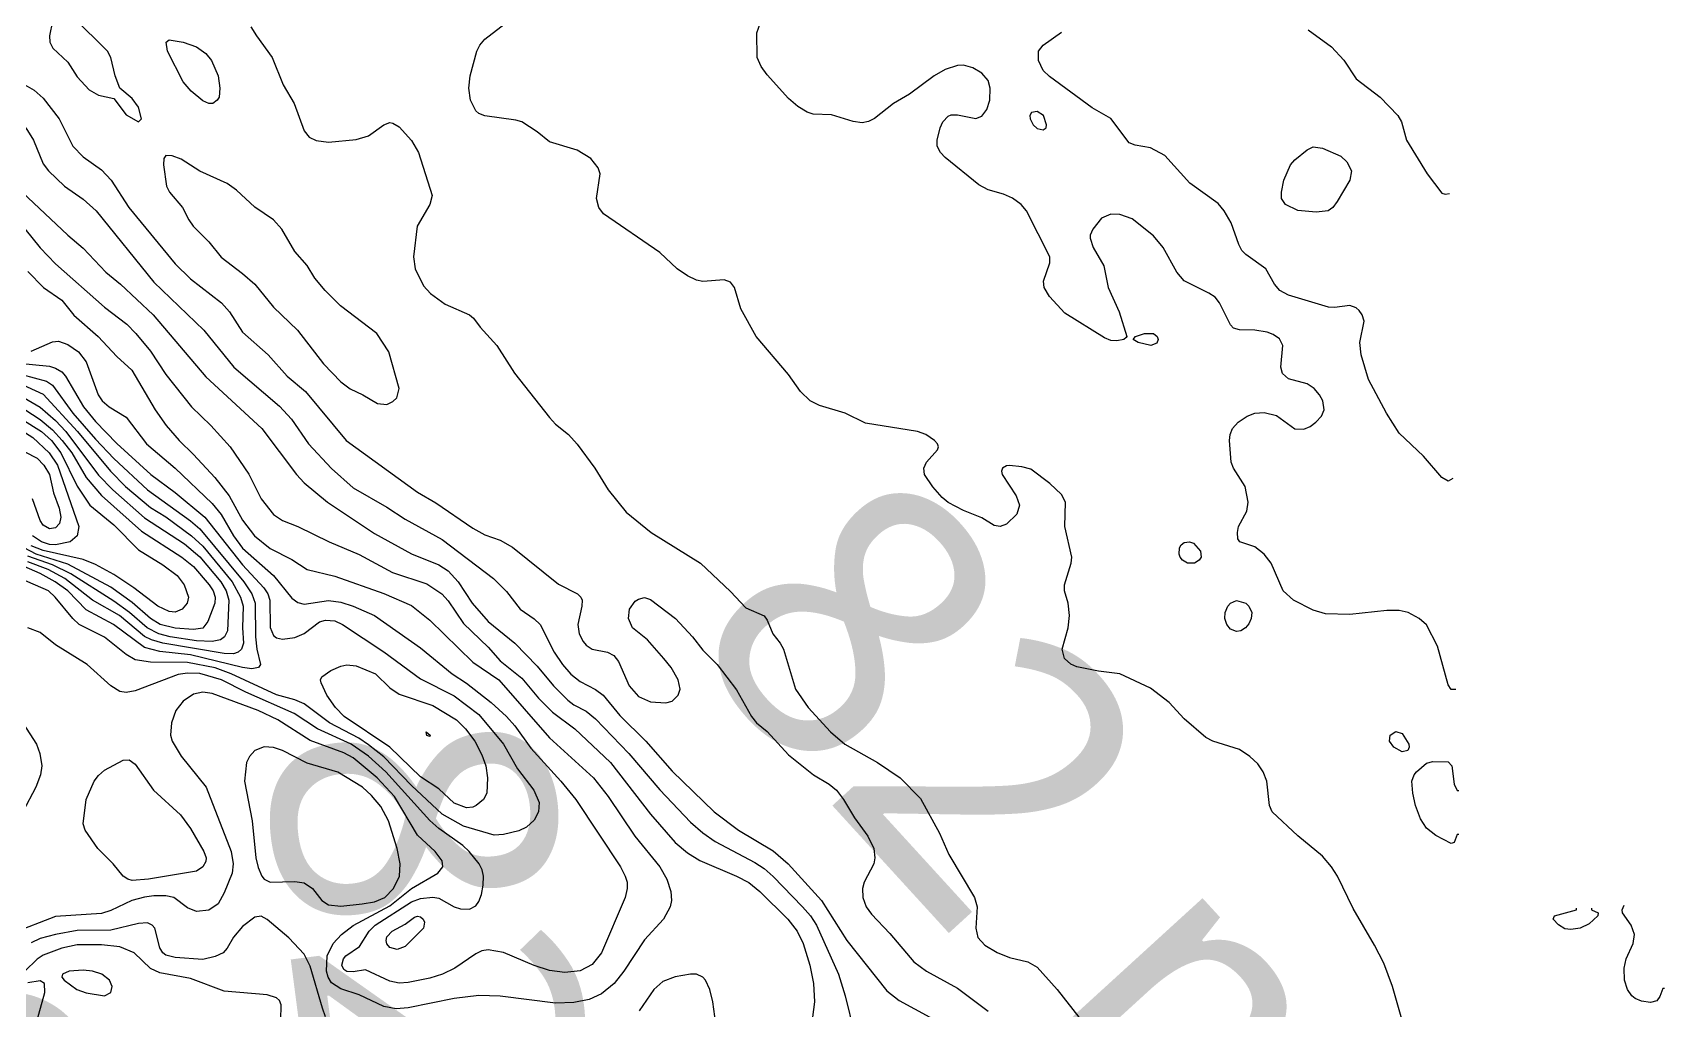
# Model space of a CAD drawing. Extents: x 474277 to 475042, y 254928 to 255625.
# Drawn here: x 474985.54 to 475026.33, y 255265.68 to 255290.13 of the extents above; entities that cross this region are included whole.
import ezdxf

# ---------------------------------------------------------------- set-up
doc = ezdxf.new("R2010")
doc.units = 0
doc.header["$MEASUREMENT"] = 0
doc.layers.add('BaseMapV2_DTM_export_MonNov09090547073261 — entities', color=1, linetype='CONTINUOUS')
doc.styles.get("Standard").update_dxf_attribs({"font": 'romans.shx'})

msp = doc.modelspace()

# ---------------------------------------------------------------- linework, layer by layer
at = {"layer": 'BaseMapV2_DTM_export_MonNov09090547073261 — entities', "color": 15, "linetype": 'Continuous', "true_color": 0xb7484b}
for points in [[(474988.185, 255287.901, 81.75), (474988.262, 255287.977, 81.75), (474988.185, 255288.265, 81.75), (474988.032, 255288.48, 81.75), (474987.718, 255288.744, 81.75), (474987.603, 255289.05, 81.75), (474987.499, 255289.51, 81.75), (474987.415, 255289.664, 81.75), (474986.566, 255290.507, 81.75), (474986.345, 255290.624, 81.75), (474986.268, 255290.635, 81.75), (474986.143, 255290.584, 81.75), (474986.038, 255290.417, 81.75), (474985.963, 255290.047, 81.75), (474985.971, 255289.894, 81.75), (474986.049, 255289.74, 81.75), (474986.422, 255289.387, 81.75), (474986.652, 255289.026, 81.75), (474986.959, 255288.697, 81.75), (474987.189, 255288.569, 81.75), (474987.572, 255288.483, 81.75), (474987.879, 255288.076, 81.75), (474988.185, 255287.901, 81.75)], [(474990.999, 255290.277, 81.75), (474991.134, 255290.047, 81.75), (474991.533, 255289.51, 81.75), (474991.806, 255288.82, 81.75), (474992.081, 255288.36, 81.75), (474992.332, 255287.67, 81.75), (474992.455, 255287.517, 81.75), (474992.633, 255287.432, 81.75), (474992.939, 255287.392, 81.75), (474993.629, 255287.456, 81.75), (474993.936, 255287.551, 81.75), (474994.319, 255287.822, 81.75), (474994.473, 255287.878, 81.75), (474994.55, 255287.867, 81.75), (474994.703, 255287.773, 81.75), (474995.01, 255287.434, 81.75), (474995.186, 255287.133, 81.75), (474995.53, 255286.06, 81.75), (474995.475, 255285.83, 81.75), (474995.155, 255285.293, 81.75), (474995.063, 255284.526, 81.75), (474995.104, 255284.22, 81.75), (474995.316, 255283.794, 81.75), (474995.484, 255283.606, 81.75), (474995.853, 255283.339, 81.75), (474996.466, 255283.072, 81.75), (474996.566, 255282.993, 81.75), (474996.729, 255282.763, 81.75), (474997.143, 255282.303, 81.75), (474997.59, 255281.613, 81.75), (474998.46, 255280.507, 81.75), (474998.613, 255280.342, 81.75), (474998.937, 255280.079, 81.75), (474999.15, 255279.842, 81.75), (474999.593, 255279.236, 81.75), (474999.93, 255278.699, 81.75), (475000.377, 255278.138, 81.75), (475001.005, 255277.626, 81.75), (475002.241, 255276.859, 81.75), (475002.984, 255276.154, 81.75), (475003.367, 255275.747, 81.75), (475003.827, 255275.542, 81.75), (475003.904, 255275.439, 81.75), (475004.042, 255275.095, 81.75), (475004.228, 255274.865, 81.75), (475004.313, 255274.712, 81.75), (475004.615, 255273.715, 81.75), (475004.927, 255273.255, 81.75), (475005.488, 255272.642, 81.75), (475005.844, 255272.335, 81.75), (475006.664, 255271.881, 81.75), (475007.226, 255271.491, 81.75), (475007.738, 255270.981, 81.75), (475008.213, 255270.111, 81.75), (475008.448, 255269.575, 81.75), (475009.088, 255268.501, 81.75), (475009.153, 255268.271, 81.75), (475009.118, 255267.734, 81.75), (475009.171, 255267.504, 81.75), (475009.348, 255267.309, 81.75), (475009.655, 255267.124, 81.75), (475009.961, 255266.998, 81.75), (475010.421, 255266.897, 81.75), (475010.652, 255266.764, 81.75), (475011.149, 255266.201, 81.75), (475011.692, 255265.511, 81.75)], [(475019.819, 255265.281, 81.75), (475019.533, 255266.277, 81.75), (475019.316, 255266.857, 81.75), (475019.086, 255267.313, 81.75), (475018.549, 255268.228, 81.75), (475018.158, 255269.038, 81.75), (475018.01, 255269.268, 81.75), (475017.782, 255269.532, 81.75), (475017.169, 255270.041, 81.75), (475016.531, 255270.648, 81.75), (475016.462, 255270.801, 81.75), (475016.392, 255271.415, 81.75), (475016.3, 255271.645, 81.75), (475016.172, 255271.844, 81.75), (475015.972, 255272.028, 81.75), (475015.712, 255272.201, 81.75), (475015.041, 255272.412, 81.75), (475014.869, 255272.499, 81.75), (475014.332, 255272.973, 81.75), (475013.949, 255273.381, 81.75), (475013.489, 255273.735, 81.75), (475012.722, 255274.095, 81.75), (475012.185, 255274.16, 81.75), (475011.648, 255274.274, 81.75), (475011.495, 255274.34, 81.75), (475011.339, 255274.482, 81.75), (475011.275, 255274.712, 81.75), (475011.426, 255275.249, 81.75), (475011.462, 255275.555, 81.75), (475011.428, 255275.862, 81.75), (475011.335, 255276.169, 81.75), (475011.335, 255276.322, 81.75), (475011.507, 255276.859, 81.75), (475011.523, 255277.012, 81.75), (475011.345, 255277.779, 81.75), (475011.359, 255278.392, 81.75), (475011.265, 255278.58, 81.75), (475010.966, 255278.852, 81.75), (475010.498, 255279.209, 81.75), (475010.268, 255279.274, 81.75), (475009.961, 255279.301, 81.75), (475009.885, 255279.294, 81.75), (475009.783, 255279.236, 81.75), (475009.758, 255279.159, 81.75), (475009.775, 255279.082, 81.75), (475010.13, 255278.546, 81.75), (475010.208, 255278.316, 81.75), (475010.144, 255278.086, 81.75), (475009.885, 255277.84, 81.75), (475009.731, 255277.777, 81.75), (475009.578, 255277.802, 81.75), (475009.271, 255277.992, 81.75), (475008.811, 255278.18, 81.75), (475008.428, 255278.38, 81.75), (475008.275, 255278.507, 81.75), (475008.045, 255278.768, 81.75), (475007.837, 255279.082, 81.75), (475007.824, 255279.236, 81.75), (475007.884, 255279.389, 81.75), (475008.161, 255279.696, 81.75), (475008.188, 255279.772, 81.75), (475008.16, 255279.849, 81.75), (475008.086, 255279.926, 81.75), (475007.866, 255280.079, 81.75), (475007.661, 255280.155, 81.75), (475006.358, 255280.364, 81.75), (475005.854, 255280.616, 81.75), (475005.208, 255280.802, 81.75), (475004.977, 255280.925, 81.75), (475004.734, 255281.153, 81.75), (475004.441, 255281.582, 81.75), (475003.627, 255282.533, 81.75), (475003.248, 255283.223, 81.75), (475003.085, 255283.76, 81.75), (475002.984, 255283.892, 81.75), (475002.831, 255283.951, 81.75), (475002.294, 255283.905, 81.75), (475002.14, 255283.94, 81.75), (475001.91, 255284.045, 81.75), (475001.654, 255284.22, 81.75), (475001.22, 255284.628, 81.75), (474999.812, 255285.6, 81.75), (474999.699, 255285.753, 81.75), (474999.638, 255285.983, 81.75), (474999.733, 255286.597, 81.75), (474999.682, 255286.75, 81.75), (474999.496, 255286.98, 81.75), (474999.15, 255287.186, 81.75), (474998.46, 255287.397, 81.75), (474998.153, 255287.652, 81.75), (474997.77, 255287.895, 81.75), (474997.617, 255287.943, 81.75), (474996.85, 255288.046, 81.75), (474996.696, 255288.11, 81.75), (474996.62, 255288.176, 81.75), (474996.489, 255288.437, 81.75), (474996.448, 255288.744, 81.75), (474996.479, 255289.05, 81.75), (474996.645, 255289.664, 81.75), (474996.721, 255289.817, 81.75), (474996.85, 255289.963, 81.75), (474997.358, 255290.354, 81.75)], [(475021.118, 255273.705, 82), (475021.003, 255273.702, 82), (475020.926, 255273.818, 82), (475020.66, 255274.789, 82), (475020.389, 255275.317, 82), (475020.2, 255275.479, 82), (475019.929, 255275.631, 82), (475019.699, 255275.679, 82), (475019.393, 255275.679, 82), (475018.472, 255275.581, 82), (475017.859, 255275.593, 82), (475017.552, 255275.685, 82), (475017.065, 255275.939, 82), (475016.805, 255276.169, 82), (475016.505, 255276.859, 82), (475016.326, 255277.09, 82), (475016.096, 255277.27, 82), (475015.72, 255277.396, 82), (475015.669, 255277.472, 82), (475015.66, 255277.626, 82), (475015.69, 255277.779, 82), (475015.894, 255278.162, 82), (475015.929, 255278.392, 82), (475015.851, 255278.776, 82), (475015.559, 255279.236, 82), (475015.505, 255279.389, 82), (475015.463, 255279.926, 82), (475015.477, 255280.079, 82), (475015.532, 255280.233, 82), (475015.676, 255280.386, 82), (475015.903, 255280.539, 82), (475016.096, 255280.611, 82), (475016.326, 255280.629, 82), (475016.632, 255280.556, 82), (475017.092, 255280.223, 82), (475017.322, 255280.213, 82), (475017.476, 255280.277, 82), (475017.616, 255280.386, 82), (475017.758, 255280.539, 82), (475017.828, 255280.693, 82), (475017.796, 255280.923, 82), (475017.71, 255281.076, 82), (475017.574, 255281.229, 82), (475017.399, 255281.345, 82), (475016.939, 255281.471, 82), (475016.786, 255281.609, 82), (475016.745, 255281.766, 82), (475016.794, 255282.303, 82), (475016.709, 255282.47, 82), (475016.556, 255282.582, 82), (475016.402, 255282.642, 82), (475016.096, 255282.687, 82), (475015.712, 255282.696, 82), (475015.559, 255282.738, 82), (475015.482, 255282.824, 82), (475015.208, 255283.376, 82), (475015.099, 255283.51, 82), (475014.945, 255283.617, 82), (475014.332, 255283.924, 82), (475014.144, 255284.143, 82), (475013.807, 255284.756, 82), (475013.565, 255285.047, 82), (475013.028, 255285.472, 82), (475012.722, 255285.583, 82), (475012.492, 255285.592, 82), (475012.262, 255285.486, 82), (475012.043, 255285.216, 82), (475011.977, 255285.063, 82), (475011.976, 255284.986, 82), (475012.056, 255284.756, 82), (475012.32, 255284.296, 82), (475012.426, 255283.76, 82), (475012.707, 255283.146, 82), (475012.897, 255282.533, 82), (475012.875, 255282.505, 82), (475012.82, 255282.456, 82), (475012.645, 255282.42, 82), (475012.492, 255282.433, 82), (475012.338, 255282.497, 82), (475011.342, 255283.111, 82), (475010.963, 255283.53, 82), (475010.831, 255283.76, 82), (475010.815, 255283.913, 82), (475010.966, 255284.373, 82), (475010.968, 255284.526, 82), (475010.389, 255285.677, 82), (475010.252, 255285.83, 82), (475010.038, 255285.989, 82), (475009.808, 255286.087, 82), (475009.425, 255286.194, 82), (475009.195, 255286.322, 82), (475008.351, 255287.009, 82), (475008.233, 255287.133, 82), (475008.155, 255287.287, 82), (475008.15, 255287.44, 82), (475008.232, 255287.747, 82), (475008.298, 255287.9, 82), (475008.428, 255288.042, 82), (475008.505, 255288.072, 82), (475008.658, 255288.074, 82), (475009.118, 255287.983, 82), (475009.271, 255288.043, 82), (475009.398, 255288.207, 82), (475009.474, 255288.437, 82), (475009.482, 255288.744, 82), (475009.425, 255288.933, 82), (475009.271, 255289.114, 82), (475009.041, 255289.251, 82), (475008.811, 255289.315, 82), (475008.658, 255289.305, 82), (475008.351, 255289.21, 82), (475008.076, 255289.05, 82), (475007.462, 255288.59, 82), (475007.058, 255288.36, 82), (475006.588, 255287.986, 82), (475006.434, 255287.904, 82), (475006.281, 255287.873, 82), (475006.051, 255287.909, 82), (475005.514, 255288.071, 82), (475005.054, 255288.09, 82), (475004.901, 255288.137, 82), (475004.671, 255288.281, 82), (475004.441, 255288.478, 82), (475003.904, 255289.075, 82), (475003.757, 255289.28, 82), (475003.657, 255289.51, 82), (475003.645, 255290.124, 82), (475003.728, 255290.354, 82)], [(475021.041, 255278.981, 82.25), (475020.926, 255278.915, 82.25), (475020.773, 255279.005, 82.25), (475020.309, 255279.542, 82.25), (475019.699, 255280.117, 82.25), (475019.389, 255280.616, 82.25), (475018.939, 255281.459, 82.25), (475018.753, 255282.073, 82.25), (475018.721, 255282.379, 82.25), (475018.828, 255282.916, 82.25), (475018.781, 255283.07, 82.25), (475018.703, 255283.18, 82.25), (475018.626, 255283.25, 82.25), (475018.472, 255283.307, 82.25), (475018.089, 255283.252, 82.25), (475017.936, 255283.265, 82.25), (475016.939, 255283.56, 82.25), (475016.719, 255283.683, 82.25), (475016.582, 255283.836, 82.25), (475016.366, 255284.22, 82.25), (475015.866, 255284.58, 82.25), (475015.772, 255284.68, 82.25), (475015.691, 255284.833, 82.25), (475015.502, 255285.37, 82.25), (475015.324, 255285.677, 82.25), (475015.175, 255285.853, 82.25), (475014.469, 255286.367, 82.25), (475013.848, 255287.057, 82.25), (475013.489, 255287.249, 82.25), (475013.105, 255287.311, 82.25), (475012.952, 255287.376, 82.25), (475012.492, 255287.979, 82.25), (475012.032, 255288.249, 82.25), (475010.958, 255289.036, 82.25), (475010.805, 255289.182, 82.25), (475010.683, 255289.434, 82.25), (475010.687, 255289.664, 82.25), (475010.805, 255289.817, 82.25), (475011.265, 255290.142, 82.25)], [(475017.427, 255290.2, 82.25), (475018.012, 255289.777, 82.25), (475018.319, 255289.444, 82.25), (475018.629, 255288.974, 82.25), (475019.226, 255288.514, 82.25), (475019.669, 255288.054, 82.25), (475019.757, 255287.9, 82.25), (475019.883, 255287.44, 82.25), (475020.402, 255286.597, 82.25), (475020.773, 255286.117, 82.25), (475020.849, 255286.088, 82.25), (475020.964, 255286.105, 82.25)], [(474990.046, 255288.36, 82), (474989.949, 255288.353, 82), (474989.796, 255288.421, 82), (474989.505, 255288.667, 82), (474989.303, 255288.897, 82), (474988.913, 255289.664, 82), (474988.884, 255289.894, 82), (474988.952, 255289.946, 82), (474989.306, 255289.894, 82), (474989.642, 255289.775, 82), (474989.872, 255289.607, 82), (474990.016, 255289.434, 82), (474990.179, 255289.051, 82), (474990.223, 255288.744, 82), (474990.201, 255288.514, 82), (474990.159, 255288.437, 82), (474990.046, 255288.36, 82)], [(474985.348, 255288.827, 82), (474985.578, 255288.687, 82), (474985.808, 255288.49, 82), (474986.208, 255287.977, 82), (474986.543, 255287.287, 82), (474986.805, 255287.022, 82), (474987.265, 255286.698, 82), (474987.509, 255286.443, 82), (474987.95, 255285.753, 82), (474989.106, 255284.35, 82), (474989.489, 255283.976, 82), (474990.265, 255283.376, 82), (474990.46, 255283.146, 82), (474990.792, 255282.639, 82), (474991.428, 255282.073, 82), (474991.903, 255281.536, 82), (474992.363, 255281.153, 82), (474993.38, 255279.926, 82), (474995.163, 255278.634, 82), (474995.623, 255278.37, 82), (474996.543, 255277.736, 82), (474996.85, 255277.574, 82), (474997.233, 255277.436, 82), (474997.54, 255277.266, 82), (474998.69, 255276.34, 82), (474999.16, 255276.092, 82), (474999.243, 255276.015, 82), (474999.277, 255275.939, 82), (474999.27, 255275.785, 82), (474999.168, 255275.325, 82), (474999.205, 255275.095, 82), (474999.303, 255274.901, 82), (474999.38, 255274.809, 82), (474999.533, 255274.711, 82), (474999.915, 255274.635, 82), (475000.07, 255274.552, 82), (475000.185, 255274.405, 82), (475000.458, 255273.792, 82), (475000.684, 255273.526, 82), (475000.99, 255273.393, 82), (475001.374, 255273.366, 82), (475001.527, 255273.413, 82), (475001.682, 255273.562, 82), (475001.733, 255273.715, 82), (475001.675, 255273.945, 82), (475001.503, 255274.252, 82), (475001.321, 255274.482, 82), (475000.91, 255274.942, 82), (475000.539, 255275.249, 82), (475000.439, 255275.479, 82), (475000.462, 255275.709, 82), (475000.607, 255275.909, 82), (475000.684, 255275.962, 82), (475000.837, 255276.004, 82), (475000.99, 255275.952, 82), (475001.609, 255275.479, 82), (475002.04, 255275.019, 82), (475002.294, 255274.684, 82), (475002.654, 255274.328, 82), (475003.137, 255273.696, 82), (475003.514, 255273.025, 82), (475003.639, 255272.872, 82), (475003.904, 255272.657, 82), (475004.441, 255272.073, 82), (475005.06, 255271.568, 82), (475005.451, 255271.338, 82), (475005.641, 255271.185, 82), (475005.814, 255270.955, 82), (475006.087, 255270.495, 82), (475006.424, 255270.035, 82), (475006.569, 255269.728, 82), (475006.593, 255269.498, 82), (475006.571, 255269.345, 82), (475006.328, 255268.884, 82), (475006.283, 255268.731, 82), (475006.292, 255268.501, 82), (475006.378, 255268.271, 82), (475006.511, 255268.086, 82), (475006.971, 255267.606, 82), (475007.574, 255266.891, 82), (475007.889, 255266.661, 82), (475008.658, 255266.233, 82), (475009.425, 255265.658, 82)], [(475010.805, 255287.699, 82), (475010.877, 255287.747, 82), (475010.888, 255287.823, 82), (475010.808, 255288.054, 82), (475010.652, 255288.155, 82), (475010.514, 255288.13, 82), (475010.474, 255288.054, 82), (475010.478, 255287.977, 82), (475010.556, 255287.823, 82), (475010.652, 255287.732, 82), (475010.805, 255287.699, 82)], [(474985.375, 255287.747, 82.25), (474985.567, 255287.44, 82.25), (474985.808, 255286.852, 82.25), (474985.941, 255286.673, 82.25), (474986.339, 255286.29, 82.25), (474986.805, 255285.962, 82.25), (474987.131, 255285.677, 82.25), (474988.569, 255283.888, 82.25), (474989.821, 255282.686, 82.25), (474990.573, 255281.766, 82.25), (474991.713, 255280.79, 82.25), (474992.014, 255280.463, 82.25), (474992.44, 255279.849, 82.25), (474993.016, 255279.232, 82.25), (474993.553, 255278.743, 82.25), (474994.396, 255278.267, 82.25), (474994.856, 255277.962, 82.25), (474995.776, 255277.453, 82.25), (474997.061, 255276.475, 82.25), (474997.387, 255276.157, 82.25), (474997.73, 255275.709, 82.25), (474998.077, 255275.474, 82.25), (474998.231, 255275.325, 82.25), (474998.582, 255274.635, 82.25), (474998.789, 255274.328, 82.25), (474998.997, 255274.087, 82.25), (474999.227, 255273.903, 82.25), (474999.61, 255273.701, 82.25), (474999.8, 255273.562, 82.25), (475000.224, 255273.057, 82.25), (475000.874, 255272.412, 82.25), (475001.527, 255271.659, 82.25), (475002.576, 255270.648, 82.25), (475003.183, 255270.188, 82.25), (475004.057, 255269.665, 82.25), (475004.428, 255269.345, 82.25), (475005.258, 255268.424, 82.25), (475005.894, 255267.428, 82.25), (475006.894, 255266.166, 82.25), (475007.201, 255265.927, 82.25), (475007.968, 255265.51, 82.25)], [(475017.926, 255285.677, 82.5), (475017.629, 255285.64, 82.5), (475017.169, 255285.68, 82.5), (475016.864, 255285.83, 82.5), (475016.76, 255285.983, 82.5), (475016.757, 255286.137, 82.5), (475016.822, 255286.443, 82.5), (475016.986, 255286.827, 82.5), (475017.092, 255286.952, 82.5), (475017.399, 255287.2, 82.5), (475017.552, 255287.274, 82.5), (475017.782, 255287.244, 82.5), (475018.242, 255287.036, 82.5), (475018.396, 255286.9, 82.5), (475018.514, 255286.673, 82.5), (475018.468, 255286.443, 82.5), (475018.154, 255285.907, 82.5), (475018.043, 255285.753, 82.5), (475017.926, 255285.677, 82.5)], [(474994.396, 255280.833, 81.75), (474994.55, 255280.903, 81.75), (474994.643, 255280.999, 81.75), (474994.704, 255281.229, 81.75), (474994.445, 255282.149, 81.75), (474994.143, 255282.609, 81.75), (474993.236, 255283.3, 81.75), (474992.853, 255283.683, 81.75), (474992.593, 255283.99, 81.75), (474992.403, 255284.304, 81.75), (474992.096, 255284.654, 81.75), (474991.769, 255285.216, 81.75), (474991.563, 255285.447, 81.75), (474991.099, 255285.768, 81.75), (474990.639, 255286.187, 81.75), (474990.409, 255286.353, 81.75), (474989.719, 255286.668, 81.75), (474989.259, 255286.961, 81.75), (474989.029, 255287.052, 81.75), (474988.875, 255287.055, 81.75), (474988.825, 255286.98, 81.75), (474988.81, 255286.827, 81.75), (474988.89, 255286.29, 81.75), (474988.967, 255286.137, 81.75), (474989.292, 255285.753, 81.75), (474989.445, 255285.447, 81.75), (474989.559, 255285.293, 81.75), (474989.949, 255284.901, 81.75), (474990.256, 255284.512, 81.75), (474990.792, 255284.109, 81.75), (474991.095, 255283.836, 81.75), (474991.559, 255283.261, 81.75), (474992.167, 255282.686, 81.75), (474992.812, 255281.843, 81.75), (474993.246, 255281.395, 81.75), (474993.476, 255281.22, 81.75), (474993.796, 255281.076, 81.75), (474994.166, 255280.852, 81.75), (474994.396, 255280.833, 81.75)], [(474985.28, 255286.137, 82.5), (474986.422, 255285.063, 82.5), (474986.805, 255284.741, 82.5), (474987.372, 255284.143, 82.5), (474987.742, 255283.836, 82.5), (474988.558, 255283.07, 82.5), (474989.872, 255281.522, 82.5), (474991.271, 255280.233, 82.5), (474992.134, 255279.082, 82.5), (474992.326, 255278.87, 82.5), (474992.913, 255278.392, 82.5), (474994.089, 255277.602, 82.5), (474995.01, 255277.1, 82.5), (474995.7, 255276.824, 82.5), (474995.93, 255276.667, 82.5), (474996.181, 255276.399, 82.5), (474996.533, 255275.862, 82.5), (474996.926, 255275.404, 82.5), (474997.598, 255274.865, 82.5), (474998.153, 255274.287, 82.5), (474998.559, 255273.792, 82.5), (474998.92, 255273.439, 82.5), (474999.073, 255273.324, 82.5), (474999.38, 255273.165, 82.5), (474999.61, 255272.972, 82.5), (475000.444, 255272.105, 82.5), (475001.22, 255271.192, 82.5), (475001.987, 255270.382, 82.5), (475002.294, 255270.116, 82.5), (475002.601, 255269.905, 82.5), (475003.597, 255269.378, 82.5), (475003.827, 255269.229, 82.5), (475004.057, 255269.029, 82.5), (475004.79, 255268.271, 82.5), (475004.988, 255268.041, 82.5), (475005.134, 255267.811, 82.5), (475005.685, 255266.584, 82.5), (475005.851, 255266.047, 82.5), (475006.078, 255265.127, 82.5)], [(474985.348, 255285.225, 82.75), (474985.732, 255284.746, 82.75), (474986.115, 255284.348, 82.75), (474987.342, 255283.265, 82.75), (474987.899, 255282.84, 82.75), (474988.125, 255282.609, 82.75), (474988.492, 255282.163, 82.75), (474988.875, 255281.58, 82.75), (474989.51, 255280.769, 82.75), (474989.993, 255280.309, 82.75), (474990.482, 255279.772, 82.75), (474990.946, 255279.087, 82.75), (474991.252, 255278.471, 82.75), (474991.559, 255278.082, 82.75), (474991.789, 255277.926, 82.75), (474992.173, 255277.782, 82.75), (474992.955, 255277.396, 82.75), (474993.706, 255277.077, 82.75), (474994.535, 255276.629, 82.75), (474995.393, 255276.342, 82.75), (474995.77, 255276.092, 82.75), (474995.93, 255275.924, 82.75), (474996.313, 255275.354, 82.75), (474996.926, 255274.766, 82.75), (474997.233, 255274.423, 82.75), (474997.77, 255273.984, 82.75), (474998.185, 255273.485, 82.75), (474998.537, 255273.137, 82.75), (474999.093, 255272.718, 82.75), (474999.985, 255271.875, 82.75), (475000.99, 255270.582, 82.75), (475001.606, 255269.881, 82.75), (475001.91, 255269.622, 82.75), (475002.217, 255269.426, 82.75), (475003.139, 255269.038, 82.75), (475003.444, 255268.877, 82.75), (475003.722, 255268.654, 82.75), (475004.418, 255267.964, 82.75), (475004.653, 255267.658, 82.75), (475004.801, 255267.351, 82.75), (475004.972, 255266.814, 82.75), (475005.066, 255266.354, 82.75), (475005.09, 255265.894, 82.75), (475005.039, 255265.511, 82.75)], [(474985.425, 255284.156, 83), (474985.815, 255283.76, 83), (474986.268, 255283.435, 83), (474986.575, 255283.067, 83), (474987.18, 255282.533, 83), (474987.649, 255282.029, 83), (474988.018, 255281.689, 83), (474988.609, 255280.693, 83), (474988.881, 255280.309, 83), (474989.201, 255279.926, 83), (474989.566, 255279.58, 83), (474990.099, 255279.006, 83), (474990.455, 255278.546, 83), (474990.792, 255277.937, 83), (474991.087, 255277.549, 83), (474991.482, 255277.231, 83), (474992.019, 255276.953, 83), (474992.403, 255276.703, 83), (474993.093, 255276.541, 83), (474994.319, 255276.103, 83), (474995.01, 255275.803, 83), (474995.47, 255275.437, 83), (474996.543, 255274.385, 83), (474997.195, 255273.945, 83), (474998.46, 255272.492, 83), (474999.565, 255271.491, 83), (474999.925, 255271.031, 83), (475000.594, 255270.035, 83), (475001.22, 255269.268, 83), (475001.399, 255268.961, 83), (475001.499, 255268.654, 83), (475001.509, 255268.424, 83), (475001.48, 255268.271, 83), (475001.31, 255267.964, 83), (475000.837, 255267.441, 83), (475000.321, 255266.661, 83), (475000.08, 255266.354, 83), (474999.764, 255266.09, 83), (474999.457, 255265.949, 83), (474999.073, 255265.873, 83), (474998.613, 255265.863, 83), (474997.233, 255266.038, 83), (474996.696, 255266.054, 83), (474996.083, 255265.974, 83), (474994.933, 255265.741, 83), (474994.626, 255265.722, 83), (474994.319, 255265.778, 83), (474993.706, 255266.07, 83), (474993.246, 255266.215, 83), (474993.016, 255266.372, 83), (474992.929, 255266.507, 83), (474992.885, 255266.661, 83), (474992.903, 255267.044, 83), (474993.052, 255267.351, 83), (474993.267, 255267.581, 83), (474993.553, 255267.798, 83), (474994.473, 255268.297, 83), (474995.01, 255268.724, 83), (474995.675, 255269.114, 83), (474995.796, 255269.268, 83), (474995.782, 255269.421, 83), (474995.604, 255269.651, 83), (474995.163, 255270.064, 83), (474994.584, 255271.031, 83), (474994.151, 255271.491, 83), (474993.553, 255271.993, 83), (474993.323, 255272.119, 83), (474992.479, 255272.431, 83), (474991.669, 255272.948, 83), (474991.176, 255273.176, 83), (474990.026, 255273.602, 83), (474989.796, 255273.638, 83), (474989.566, 255273.59, 83), (474989.307, 255273.408, 83), (474989.125, 255273.178, 83), (474989.016, 255272.872, 83), (474988.992, 255272.565, 83), (474989.031, 255272.412, 83), (474989.259, 255272.038, 83), (474989.879, 255271.261, 83), (474990.503, 255269.651, 83), (474990.551, 255269.345, 83), (474990.527, 255269.114, 83), (474990.332, 255268.62, 83), (474990.179, 255268.344, 83), (474989.949, 255268.185, 83), (474989.642, 255268.155, 83), (474989.412, 255268.244, 83), (474989.072, 255268.501, 83), (474988.875, 255268.546, 83), (474988.569, 255268.543, 83), (474988.339, 255268.513, 83), (474988.021, 255268.424, 83), (474987.495, 255268.175, 83), (474987.265, 255268.102, 83), (474986.115, 255268.031, 83), (474985.042, 255267.607, 83)], [(474985.502, 255282.166, 83.25), (474986.038, 255282.4, 83.25), (474986.192, 255282.417, 83.25), (474986.422, 255282.334, 83.25), (474986.689, 255282.149, 83.25), (474986.882, 255281.901, 83.25), (474987.181, 255281.076, 83.25), (474987.277, 255280.923, 83.25), (474987.456, 255280.769, 83.25), (474987.879, 255280.515, 83.25), (474988.391, 255279.849, 83.25), (474989.106, 255279.242, 83.25), (474990.026, 255278.353, 83.25), (474990.256, 255278.076, 83.25), (474990.564, 255277.549, 83.25), (474990.792, 255277.24, 83.25), (474991.559, 255276.555, 83.25), (474992.019, 255275.99, 83.25), (474992.173, 255275.881, 83.25), (474992.326, 255275.84, 83.25), (474992.939, 255275.928, 83.25), (474993.246, 255275.886, 83.25), (474993.553, 255275.791, 83.25), (474994.089, 255275.552, 83.25), (474995.24, 255274.748, 83.25), (474996.032, 255274.098, 83.25), (474996.39, 255273.859, 83.25), (474997.003, 255273.377, 83.25), (474997.387, 255273.025, 83.25), (474997.593, 255272.795, 83.25), (474998, 255272.236, 83.25), (474998.748, 255271.415, 83.25), (474999.124, 255270.955, 83.25), (475000.234, 255269.268, 83.25), (475000.358, 255269.038, 83.25), (475000.402, 255268.884, 83.25), (475000.408, 255268.731, 83.25), (475000.352, 255268.501, 83.25), (474999.766, 255267.121, 83.25), (474999.533, 255266.828, 83.25), (474999.227, 255266.666, 83.25), (474998.843, 255266.625, 83.25), (474998.46, 255266.678, 83.25), (474998.077, 255266.803, 83.25), (474997.31, 255267.13, 83.25), (474996.926, 255267.195, 83.25), (474996.773, 255267.166, 83.25), (474996.62, 255267.095, 83.25), (474996.099, 255266.738, 83.25), (474995.79, 255266.584, 83.25), (474995.47, 255266.484, 83.25), (474994.933, 255266.375, 83.25), (474994.703, 255266.364, 83.25), (474994.473, 255266.408, 83.25), (474993.859, 255266.693, 83.25), (474993.553, 255266.645, 83.25), (474993.399, 255266.653, 83.25), (474993.323, 255266.703, 83.25), (474993.275, 255266.814, 83.25), (474993.313, 255266.968, 83.25), (474993.369, 255267.044, 83.25), (474993.715, 255267.274, 83.25), (474993.954, 255267.658, 83.25), (474994.107, 255267.811, 83.25), (474995.01, 255268.396, 83.25), (474995.24, 255268.478, 83.25), (474995.546, 255268.509, 83.25), (474995.7, 255268.486, 83.25), (474996.083, 255268.271, 83.25), (474996.236, 255268.218, 83.25), (474996.466, 255268.211, 83.25), (474996.62, 255268.293, 83.25), (474996.696, 255268.401, 83.25), (474996.761, 255268.578, 83.25), (474996.805, 255268.808, 83.25), (474996.811, 255269.038, 83.25), (474996.781, 255269.191, 83.25), (474996.708, 255269.345, 83.25), (474996.451, 255269.651, 83.25), (474996.294, 255269.805, 83.25), (474995.7, 255270.229, 83.25), (474995.47, 255270.43, 83.25), (474994.375, 255271.645, 83.25), (474993.936, 255272.035, 83.25), (474993.508, 255272.335, 83.25), (474992.663, 255272.718, 83.25), (474992.082, 255273.102, 83.25), (474990.869, 255273.635, 83.25), (474990.261, 255273.945, 83.25), (474989.719, 255274.1, 83.25), (474989.412, 255274.11, 83.25), (474989.182, 255274.081, 83.25), (474988.109, 255273.673, 83.25), (474987.879, 255273.631, 83.25), (474987.725, 255273.657, 83.25), (474987.495, 255273.794, 83.25), (474986.903, 255274.328, 83.25), (474986.115, 255274.823, 83.25), (474985.732, 255275.127, 83.25), (474985.425, 255275.244, 83.25)], [(475013.493, 255282.303, 82), (475013.178, 255282.379, 82), (475013.051, 255282.456, 82), (475013.108, 255282.533, 82), (475013.335, 255282.609, 82), (475013.565, 255282.604, 82), (475013.655, 255282.533, 82), (475013.679, 255282.456, 82), (475013.642, 255282.361, 82), (475013.493, 255282.303, 82)], [(474984.582, 255281.646, 84), (474985.808, 255281.089, 84), (474986.661, 255280.156, 84), (474987.487, 255279.159, 84), (474987.863, 255278.776, 84), (474988.492, 255278.253, 84), (474988.875, 255278.019, 84), (474989.514, 255277.549, 84), (474989.796, 255277.287, 84), (474990.529, 255276.399, 84), (474990.74, 255276.015, 84), (474990.803, 255275.785, 84), (474990.785, 255275.249, 84), (474990.813, 255274.865, 84), (474990.766, 255274.712, 84), (474990.683, 255274.635, 84), (474990.562, 255274.598, 84), (474990.332, 255274.604, 84), (474988.799, 255274.861, 84), (474988.514, 255274.942, 84), (474988.339, 255275.026, 84), (474987.714, 255275.555, 84), (474987.035, 255275.941, 84), (474986.345, 255276.478, 84), (474985.927, 255276.705, 84), (474985.425, 255276.892, 84)], [(474985.272, 255281.58, 83.75), (474985.885, 255281.413, 83.75), (474986.038, 255281.312, 83.75), (474986.551, 255280.616, 83.75), (474987.112, 255279.96, 83.75), (474987.572, 255279.476, 83.75), (474988.415, 255278.7, 83.75), (474989.489, 255277.921, 83.75), (474989.719, 255277.719, 83.75), (474990.818, 255276.399, 83.75), (474991.021, 255276.092, 83.75), (474991.104, 255275.862, 83.75), (474991.113, 255275.019, 83.75), (474991.147, 255274.712, 83.75), (474991.237, 255274.328, 83.75), (474991.19, 255274.252, 83.75), (474991.022, 255274.222, 83.75), (474990.792, 255274.254, 83.75), (474989.489, 255274.573, 83.75), (474988.722, 255274.654, 83.75), (474988.339, 255274.754, 83.75), (474987.564, 255275.325, 83.75), (474986.882, 255275.698, 83.75), (474986.422, 255276.169, 83.75), (474986.109, 255276.399, 83.75), (474985.732, 255276.602, 83.75), (474984.582, 255277.105, 83.75)], [(474985.195, 255281.86, 83.5), (474985.962, 255281.785, 83.5), (474986.115, 255281.737, 83.5), (474986.268, 255281.644, 83.5), (474986.365, 255281.536, 83.5), (474986.815, 255280.769, 83.5), (474987.112, 255280.409, 83.5), (474987.649, 255279.858, 83.5), (474988.5, 255279.082, 83.5), (474989.106, 255278.628, 83.5), (474989.846, 255278.009, 83.5), (474990.792, 255276.824, 83.5), (474991.321, 255276.245, 83.5), (474991.42, 255276.092, 83.5), (474991.474, 255275.939, 83.5), (474991.482, 255275.253, 83.5), (474991.559, 255275.053, 83.5), (474991.636, 255274.996, 83.5), (474991.789, 255274.962, 83.5), (474992.096, 255275.003, 83.5), (474992.326, 255275.107, 83.5), (474992.709, 255275.394, 83.5), (474992.863, 255275.439, 83.5), (474993.093, 255275.418, 83.5), (474993.289, 255275.325, 83.5), (474994.319, 255274.647, 83.5), (474995.24, 255273.972, 83.5), (474996.083, 255273.541, 83.5), (474996.696, 255273.079, 83.5), (474997.315, 255272.335, 83.5), (474997.663, 255271.721, 83.5), (474998.074, 255271.185, 83.5), (474998.202, 255270.878, 83.5), (474998.187, 255270.648, 83.5), (474998.077, 255270.44, 83.5), (474997.888, 255270.265, 83.5), (474997.693, 255270.173, 83.5), (474997.31, 255270.076, 83.5), (474997.08, 255270.06, 83.5), (474996.313, 255270.286, 83.5), (474995.776, 255270.583, 83.5), (474995.01, 255271.299, 83.5), (474994.319, 255272.019, 83.5), (474993.936, 255272.321, 83.5), (474993.693, 255272.488, 83.5), (474992.964, 255272.872, 83.5), (474992.326, 255273.343, 83.5), (474992.096, 255273.441, 83.5), (474991.636, 255273.572, 83.5), (474990.501, 255274.098, 83.5), (474990.102, 255274.247, 83.5), (474989.412, 255274.382, 83.5), (474988.492, 255274.385, 83.5), (474988.109, 255274.449, 83.5), (474987.879, 255274.58, 83.5), (474987.342, 255275.01, 83.5), (474986.704, 255275.325, 83.5), (474986.545, 255275.479, 83.5), (474986.108, 255276.015, 83.5), (474985.935, 255276.169, 83.5), (474985.042, 255276.559, 83.5)], [(474984.933, 255281.229, 84.25), (474985.732, 255280.764, 84.25), (474986.115, 255280.43, 84.25), (474986.376, 255280.156, 84.25), (474987.189, 255279.064, 84.25), (474987.546, 255278.699, 84.25), (474988.339, 255277.998, 84.25), (474989.336, 255277.345, 84.25), (474989.719, 255277.023, 84.25), (474990.247, 255276.399, 84.25), (474990.382, 255276.169, 84.25), (474990.446, 255275.939, 84.25), (474990.412, 255275.172, 84.25), (474990.336, 255275.019, 84.25), (474990.235, 255274.942, 84.25), (474990.026, 255274.9, 84.25), (474989.642, 255274.92, 84.25), (474988.978, 255275.019, 84.25), (474988.699, 255275.095, 84.25), (474988.404, 255275.249, 84.25), (474987.967, 255275.632, 84.25), (474987.572, 255275.911, 84.25), (474986.499, 255276.592, 84.25), (474986.038, 255276.819, 84.25), (474985.425, 255277.036, 84.25)], [(474985.348, 255280.705, 84.5), (474985.732, 255280.455, 84.5), (474986.038, 255280.199, 84.5), (474986.283, 255279.926, 84.5), (474986.519, 255279.619, 84.5), (474986.878, 255279.006, 84.5), (474987.265, 255278.553, 84.5), (474988.262, 255277.659, 84.5), (474989.271, 255277.012, 84.5), (474989.56, 255276.782, 84.5), (474989.958, 255276.322, 84.5), (474990.056, 255276.169, 84.5), (474990.106, 255276.015, 84.5), (474990.096, 255275.862, 84.5), (474989.922, 255275.402, 84.5), (474989.796, 255275.241, 84.5), (474989.566, 255275.201, 84.5), (474989.106, 255275.234, 84.5), (474988.728, 255275.325, 84.5), (474988.492, 255275.477, 84.5), (474988.032, 255275.877, 84.5), (474987.495, 255276.264, 84.5), (474986.422, 255276.834, 84.5), (474985.629, 255277.089, 84.5), (474985.334, 255277.242, 84.5)], [(474985.272, 255280.465, 84.75), (474985.76, 255280.156, 84.75), (474986.013, 255279.926, 84.75), (474986.248, 255279.619, 84.75), (474986.652, 255278.784, 84.75), (474986.974, 255278.316, 84.75), (474987.572, 255277.819, 84.75), (474988.185, 255277.199, 84.75), (474988.799, 255276.824, 84.75), (474989.155, 255276.552, 84.75), (474989.331, 255276.322, 84.75), (474989.437, 255276.015, 84.75), (474989.406, 255275.862, 84.75), (474989.276, 255275.709, 84.75), (474989.106, 255275.639, 84.75), (474988.952, 255275.651, 84.75), (474988.673, 255275.785, 84.75), (474988.072, 255276.245, 84.75), (474987.572, 255276.578, 84.75), (474987.112, 255276.833, 84.75), (474986.805, 255276.952, 84.75), (474985.808, 255277.178, 84.75), (474985.502, 255277.3, 84.75)], [(474985.272, 255280.18, 85), (474985.549, 255280.003, 85), (474985.957, 255279.619, 85), (474986.161, 255279.312, 85), (474986.693, 255277.779, 85), (474986.658, 255277.549, 85), (474986.479, 255277.396, 85), (474986.115, 255277.322, 85), (474985.962, 255277.333, 85), (474985.762, 255277.396, 85), (474985.536, 255277.549, 85)], [(474985.042, 255279.809, 85.25), (474985.655, 255279.485, 85.25), (474985.824, 255279.312, 85.25), (474985.962, 255279.078, 85.25), (474986.06, 255278.622, 85.25), (474986.209, 255278.239, 85.25), (474986.243, 255278.009, 85.25), (474986.217, 255277.856, 85.25), (474986.115, 255277.744, 85.25), (474985.962, 255277.721, 85.25), (474985.808, 255277.81, 85.25), (474985.727, 255277.932, 85.25), (474985.535, 255278.469, 85.25)], [(475014.583, 255276.859, 82), (475014.409, 255276.862, 82), (475014.288, 255276.935, 82), (475014.228, 255277.012, 82), (475014.199, 255277.089, 82), (475014.212, 255277.242, 82), (475014.255, 255277.322, 82), (475014.332, 255277.377, 82), (475014.463, 255277.396, 82), (475014.562, 255277.361, 82), (475014.739, 255277.165, 82), (475014.751, 255277.012, 82), (475014.703, 255276.935, 82), (475014.583, 255276.859, 82)], [(475015.747, 255275.172, 82), (475015.635, 255275.15, 82), (475015.482, 255275.215, 82), (475015.395, 255275.325, 82), (475015.348, 255275.479, 82), (475015.356, 255275.632, 82), (475015.421, 255275.785, 82), (475015.482, 255275.862, 82), (475015.635, 255275.928, 82), (475015.866, 255275.862, 82), (475015.944, 255275.785, 82), (475016.016, 255275.632, 82), (475016.004, 255275.479, 82), (475015.942, 255275.348, 82), (475015.865, 255275.249, 82), (475015.747, 255275.172, 82)], [(474996.63, 255270.801, 83.75), (474996.543, 255270.758, 83.75), (474996.39, 255270.744, 83.75), (474996.083, 255270.864, 83.75), (474995.7, 255271.221, 83.75), (474995.24, 255271.523, 83.75), (474994.471, 255272.258, 83.75), (474993.333, 255273.025, 83.75), (474993.113, 255273.255, 83.75), (474992.9, 255273.562, 83.75), (474992.753, 255273.868, 83.75), (474992.741, 255273.945, 83.75), (474992.771, 255274.022, 83.75), (474992.999, 255274.175, 83.75), (474993.246, 255274.288, 83.75), (474993.399, 255274.321, 83.75), (474993.629, 255274.296, 83.75), (474994.11, 255274.098, 83.75), (474994.473, 255273.744, 83.75), (474994.703, 255273.587, 83.75), (474995.546, 255273.3, 83.75), (474996.134, 255272.948, 83.75), (474996.364, 255272.718, 83.75), (474996.596, 255272.412, 83.75), (474996.773, 255272.066, 83.75), (474996.868, 255271.798, 83.75), (474996.912, 255271.491, 83.75), (474996.9, 255271.108, 83.75), (474996.814, 255270.955, 83.75), (474996.63, 255270.801, 83.75)], [(474985.047, 255273.255, 83.25), (474985.637, 255272.335, 83.25), (474985.726, 255272.105, 83.25), (474985.77, 255271.798, 83.25), (474985.735, 255271.568, 83.25), (474985.625, 255271.261, 83.25), (474985.298, 255270.648, 83.25)], [(474995.476, 255272.565, 84), (474995.47, 255272.532, 84), (474995.393, 255272.556, 84), (474995.381, 255272.642, 84), (474995.476, 255272.565, 84)], [(475019.921, 255272.182, 82), (475019.776, 255272.147, 82), (475019.572, 255272.258, 82), (475019.462, 255272.412, 82), (475019.475, 255272.565, 82), (475019.623, 255272.653, 82), (475019.776, 255272.603, 82), (475019.941, 255272.335, 82), (475019.95, 255272.258, 82), (475019.921, 255272.182, 82)], [(474993.783, 255268.347, 82.75), (474994.089, 255268.392, 82.75), (474994.343, 255268.501, 82.75), (474994.565, 255268.731, 82.75), (474994.711, 255269.038, 82.75), (474994.729, 255269.345, 82.75), (474994.656, 255269.728, 82.75), (474994.435, 255270.418, 82.75), (474994.243, 255270.778, 82.75), (474994.013, 255271.056, 82.75), (474993.79, 255271.261, 82.75), (474993.169, 255271.637, 82.75), (474992.403, 255271.862, 82.75), (474991.789, 255272.176, 82.75), (474991.559, 255272.254, 82.75), (474991.329, 255272.272, 82.75), (474991.099, 255272.182, 82.75), (474990.96, 255272.028, 82.75), (474990.891, 255271.875, 82.75), (474990.842, 255271.415, 82.75), (474991.028, 255270.418, 82.75), (474991.12, 255269.498, 82.75), (474991.176, 255269.251, 82.75), (474991.272, 255269.038, 82.75), (474991.329, 255268.96, 82.75), (474991.482, 255268.883, 82.75), (474992.096, 255268.903, 82.75), (474992.326, 255268.87, 82.75), (474992.539, 255268.731, 82.75), (474992.773, 255268.424, 82.75), (474992.939, 255268.317, 82.75), (474993.246, 255268.287, 82.75), (474993.783, 255268.347, 82.75)], [(474988.437, 255268.961, 83.25), (474988.032, 255268.931, 83.25), (474987.918, 255268.961, 83.25), (474987.804, 255269.038, 83.25), (474987.556, 255269.345, 83.25), (474987.174, 255269.728, 83.25), (474986.855, 255270.188, 83.25), (474986.803, 255270.341, 83.25), (474986.884, 255270.955, 83.25), (474987.084, 255271.415, 83.25), (474987.189, 255271.552, 83.25), (474987.342, 255271.684, 83.25), (474987.802, 255271.935, 83.25), (474987.955, 255271.942, 83.25), (474988.109, 255271.84, 83.25), (474988.561, 255271.185, 83.25), (474989.24, 255270.571, 83.25), (474989.489, 255270.224, 83.25), (474989.823, 255269.651, 83.25), (474989.879, 255269.498, 83.25), (474989.872, 255269.401, 83.25), (474989.798, 255269.268, 83.25), (474989.642, 255269.162, 83.25), (474988.437, 255268.961, 83.25)], [(475021.195, 255270.08, 82), (475021.156, 255270.08, 82), (475021.079, 255269.877, 82), (475021.003, 255269.852, 82), (475020.619, 255270.049, 82), (475020.389, 255270.238, 82), (475020.236, 255270.47, 82), (475020.107, 255270.801, 82), (475020.04, 255271.108, 82), (475020.021, 255271.415, 82), (475020.075, 255271.568, 82), (475020.135, 255271.645, 82), (475020.389, 255271.865, 82), (475020.543, 255271.903, 82), (475020.926, 255271.895, 82), (475021.021, 255271.798, 82), (475021.078, 255271.338, 82), (475021.156, 255271.18, 82), (475021.195, 255271.18, 82)], [(474992.863, 255265.521, 82.75), (474992.786, 255265.733, 82.75), (474992.479, 255266.782, 82.75), (474992.326, 255267.089, 82.75), (474991.943, 255267.491, 82.75), (474991.406, 255267.948, 82.75), (474991.252, 255268.035, 82.75), (474991.099, 255268.014, 82.75), (474990.792, 255267.781, 82.75), (474990.562, 255267.514, 82.75), (474990.409, 255267.238, 82.75), (474990.307, 255267.121, 82.75), (474990.102, 255267.025, 82.75), (474989.796, 255266.955, 82.75), (474989.106, 255266.998, 82.75), (474988.875, 255267.058, 82.75), (474988.793, 255267.121, 82.75), (474988.722, 255267.24, 82.75), (474988.594, 255267.734, 82.75), (474988.531, 255267.811, 82.75), (474988.415, 255267.867, 82.75), (474988.185, 255267.855, 82.75), (474987.495, 255267.688, 82.75), (474986.652, 255267.679, 82.75), (474986.115, 255267.581, 82.75), (474985.732, 255267.481, 82.75), (474985.502, 255267.368, 82.75)], [(474994.652, 255267.198, 83.5), (474994.473, 255267.255, 83.5), (474994.396, 255267.342, 83.5), (474994.377, 255267.428, 83.5), (474994.396, 255267.515, 83.5), (474994.533, 255267.658, 83.5), (474994.856, 255267.833, 83.5), (474995.086, 255268.009, 83.5), (474995.163, 255268.035, 83.5), (474995.24, 255268.018, 83.5), (474995.306, 255267.964, 83.5), (474995.338, 255267.888, 83.5), (474995.312, 255267.734, 83.5), (474994.856, 255267.278, 83.5), (474994.652, 255267.198, 83.5)], [(475024.51, 255268.233, 82), (475024.51, 255268.194, 82), (475024.679, 255268.118, 82), (475024.669, 255268.041, 82), (475024.453, 255267.842, 82), (475024.223, 255267.739, 82), (475023.993, 255267.703, 82), (475023.84, 255267.718, 82), (475023.686, 255267.815, 82), (475023.551, 255267.964, 82), (475023.587, 255268.041, 82), (475024.138, 255268.194, 82), (475024.138, 255268.233, 82)], [(475026.332, 255266.224, 82), (475026.293, 255266.224, 82), (475026.217, 255266.028, 82), (475026.14, 255265.918, 82), (475025.987, 255265.875, 82), (475025.757, 255265.91, 82), (475025.603, 255265.976, 82), (475025.516, 255266.047, 82), (475025.409, 255266.201, 82), (475025.337, 255266.431, 82), (475025.326, 255266.738, 82), (475025.379, 255266.968, 82), (475025.551, 255267.351, 82), (475025.584, 255267.581, 82), (475025.503, 255267.811, 82), (475025.288, 255268.118, 82), (475025.277, 255268.194, 82), (475025.327, 255268.309, 82)], [(474991.744, 255265.434, 82.5), (474991.758, 255265.817, 82.5), (474991.713, 255265.925, 82.5), (474991.636, 255265.997, 82.5), (474991.406, 255266.065, 82.5), (474990.332, 255266.158, 82.5), (474989.489, 255266.479, 82.5), (474988.722, 255266.615, 82.5), (474988.492, 255266.729, 82.5), (474988.083, 255267.121, 82.5), (474987.725, 255267.265, 82.5), (474987.265, 255267.319, 82.5), (474986.652, 255267.317, 82.5), (474986.268, 255267.232, 82.5), (474985.808, 255267.056, 82.5), (474985.655, 255266.96, 82.5), (474985.343, 255266.661, 82.5)], [(474985.464, 255263.057, 82.25), (474985.748, 255263.824, 82.25), (474985.778, 255263.977, 82.25), (474985.764, 255264.207, 82.25), (474985.581, 255265.051, 82.25), (474985.615, 255265.281, 82.25), (474985.849, 255266.124, 82.25), (474985.837, 255266.354, 82.25), (474985.732, 255266.418, 82.25), (474985.425, 255266.365, 82.25)], [(474987.342, 255266.044, 82.25), (474987.5, 255266.124, 82.25), (474987.533, 255266.277, 82.25), (474987.462, 255266.431, 82.25), (474987.273, 255266.584, 82.25), (474987.035, 255266.664, 82.25), (474986.805, 255266.684, 82.25), (474986.452, 255266.661, 82.25), (474986.288, 255266.584, 82.25), (474986.276, 255266.507, 82.25), (474986.333, 255266.431, 82.25), (474986.645, 255266.201, 82.25), (474986.882, 255266.117, 82.25), (474987.342, 255266.044, 82.25)], [(475002.671, 255264.974, 82.75), (475002.542, 255265.894, 82.75), (475002.47, 255266.201, 82.75), (475002.362, 255266.431, 82.75), (475002.294, 255266.509, 82.75), (475002.14, 255266.583, 82.75), (475001.987, 255266.589, 82.75), (475001.604, 255266.521, 82.75), (475001.297, 255266.402, 82.75), (475001.071, 255266.201, 82.75), (475000.701, 255265.664, 82.75)]]:
    msp.add_polyline3d(points, dxfattribs=at)

# ---------------------------------------------------------------- texts
at = {"layer": 'BaseMapV2_DTM_export_MonNov09090547073261 — entities', "color": 250, "true_color": 0x323232, "char_height": 0.2, "width": 17.61571, "attachment_point": 7}
for insert, rotation in [((475001.637, 255274.922), 312.402), ((474969.062, 255267.528), 335.6302), ((474991.164, 255272.563), 277.429)]:
    msp.add_mtext('\\fOpen Sans|i0|b0;\\H7.02279;82\\~m', dxfattribs=dict(at, insert=insert, rotation=rotation))

doc.saveas('drawing.dxf')
